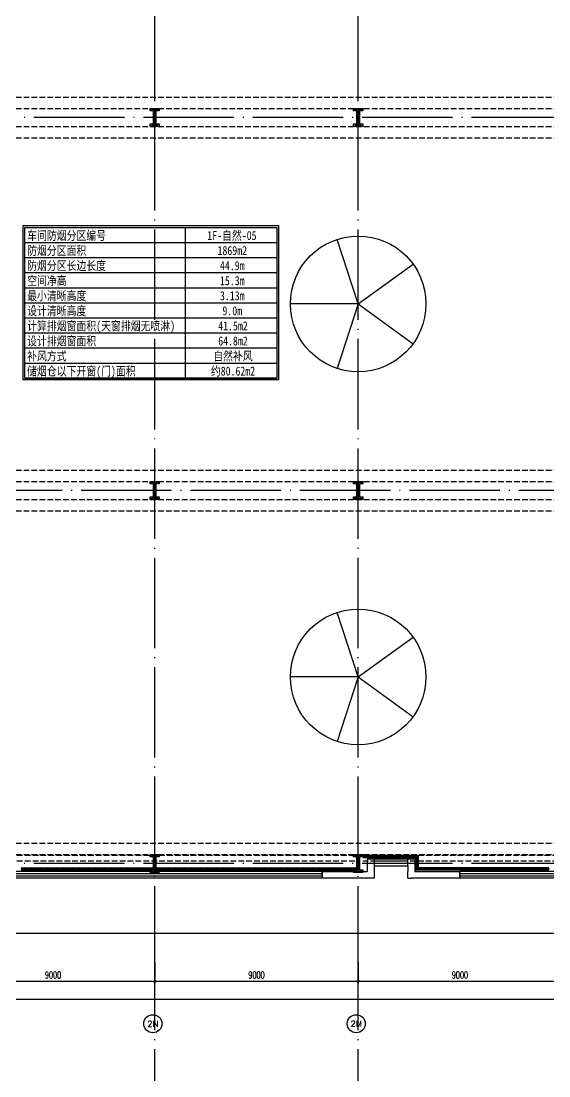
# Model space of a CAD drawing. Extents: x -555607 to 460190, y 498714 to 1664455.
# Drawn here: x -242769 to -219416, y 630673 to 677329 of the extents above; entities that cross this region are included whole.
import ezdxf
from ezdxf.enums import TextEntityAlignment as Align

# ---------------------------------------------------------------- set-up
doc = ezdxf.new("R2010")
doc.units = 0
doc.header["$LTSCALE"] = 1000
doc.header["$MEASUREMENT"] = 0
doc.linetypes.add('DASH', pattern=[0.35, 0.25, -0.1])
doc.linetypes.add('DOTE', pattern=[2.42, 2, -0.2, 0.02, -0.2])
doc.layers.get('Defpoints').update_dxf_attribs({"color": 210})
for name, color, linetype in [('A-AXIS-D', 1, 'Continuous'), ('A-AXIS-DOTE', 14, 'DOTE'), ('A-HATCH-2', 251, 'Continuous'), ('A-HRAIL', 250, 'Continuous'), ('A-LIN-V', 9, 'Continuous'), ('A-SFCE', 30, 'Continuous'), ('A-WINDOW', 8, 'Continuous'), ('AS-COLN', 6, 'Continuous'), ('AS-WALL', 40, 'Continuous'), ('TH_DIM', 3, 'Continuous'), ('建-窗', 8, 'Continuous'), ('暖通', 7, 'Continuous')]:
    doc.layers.add(name, color=color, linetype=linetype)
doc.styles.add('-黑体', font='simhei.ttf', dxfattribs={"width": 0.8})
doc.styles.add('_TCH_AXIS', font='COMPLEX', dxfattribs={"bigfont": 'GBCBIG'})
doc.styles.add('_TCH_DIM_T3', font='SIMPLEX', dxfattribs={"width": 0.705882, "bigfont": 'GBCBIG'})
doc.styles.add('图框宋体', font='', dxfattribs={"width": 0.75})
doc.styles.get('图框宋体').set_extended_font_data('SimSun')
doc.dimstyles.new('_TCH_ARCH&&100', dxfattribs={"dimtxt": 297.5, "dimasz": 100, "dimexe": 100, "dimexo": 100, "dimgap": 126.25, "dimtad": 1, "dimdec": 0, "dimzin": 0, "dimdsep": 46, "dimtxsty": '_TCH_DIM_T3', "dimblk": 'ARCHTICK', "dimcen": 0.09, "dimclrt": 7, "dimazin": 2, "dimtfac": 1, "dimtdec": 0, "dimtix": 1, "dimtmove": 2, "dimatfit": 3, "dimfxl": 100, "dimtolj": 1, "dimtzin": 0, "dimarcsym": 0})
doc.dimstyles.new('_TCH_ARCH&&150', dxfattribs={"dimtxt": 446.25, "dimasz": 150, "dimexe": 375, "dimexo": 450, "dimgap": 150, "dimtad": 1, "dimdec": 0, "dimzin": 0, "dimdsep": 46, "dimtxsty": '_TCH_DIM_T3', "dimblk": 'ARCHTICK', "dimcen": 0.09, "dimclrt": 7, "dimazin": 2, "dimtfac": 1, "dimtdec": 0, "dimtix": 1, "dimtmove": 2, "dimatfit": 3, "dimfxl": 1, "dimtolj": 1, "dimtzin": 0, "dimarcsym": 0})

# ---------------------------------------------------------------- blocks, each defined once
blk = doc.blocks.new('WINDOW2DLIB$DYNSTYLE$00000005')
at = {"color": 0}
for points in [[(-0.5, 0.5), (-0.5, -0.5)], [(-0.5, 0.5), (0.5, 0.5)], [(0.5, -0.5), (0.5, 0.5)], [(0.5, 0.1667), (-0.5, 0.1667)], [(0.5, -0.1667), (-0.5, -0.1667)], [(-0.5, -0.5), (0.5, -0.5)]]:
    blk.add_lwpolyline(points, dxfattribs=at)
blk = doc.blocks.new('42343243')
at = {"layer": 'AS-WALL'}
for p, q in [((-227154, 1223170), (-229454, 1223170)), ((-229454, 1223170), (-229454, 1222870)), ((-229454, 1222870), (-227454, 1222870)), ((-227454, 1222320), (-227454, 1222870)), ((-227154, 1222620), (-227154, 1223170)), ((-225654, 1223170), (-225504, 1223170)), ((-225654, 1223170), (-225654, 1222870)), ((-225654, 1222870), (-225654, 1222870)), ((-225654, 1222620), (-225654, 1222870)), ((-223354, 1223170), (-225504, 1223170)), ((-225354, 1222320), (-225354, 1222870)), ((-225354, 1222870), (-223354, 1222870)), ((-223354, 1222870), (-223354, 1223170)), ((-227154, 1222320), (-227154, 1222620)), ((-225654, 1222620), (-225654, 1222320)), ((-227454, 1222320), (-227154, 1222320)), ((-225654, 1222320), (-225354, 1222320))]:
    blk.add_line(p, q, dxfattribs=at)
at = {"layer": '建-窗', "zscale": 300}
for p, xscale, yscale, rotation in [((-239904, 1223020), -20900, -300, 359.9999999994902), ((-217004, 1223020), -12700, -300, 359.999999999664), ((-226404, 1222470), -1500, 300, 179.9999999999555)]:
    blk.add_blockref('WINDOW2DLIB$DYNSTYLE$00000005', p, dxfattribs=dict(at, xscale=xscale, yscale=yscale, rotation=rotation))
blk = doc.blocks.new('w4324324')
at = {"layer": 'A-HATCH-2', "color": 250}
for q in [(-1694760, 686605), (-1697614, 684532), (-1691907, 684532), (-1696524, 681178), (-1692997, 681178)]:
    blk.add_line((-1694760, 683605), q, dxfattribs=at)
blk.add_circle((-1694760, 683605), 3000, dxfattribs=at)
blk = doc.blocks.new('ner546')
at = {"layer": 'A-LIN-V'}
for p in [(565280, 25256), (581780, 25256)]:
    blk.add_blockref('w4324324', p, dxfattribs=at)
blk = doc.blocks.new('nt66')
at = {"layer": 'A-HATCH-2'}
blk.add_lwpolyline([(-195840, 766870), (-195440, 766870), (-195440, 766758), (-195586, 766758), (-195586, 766182), (-195440, 766182), (-195440, 766070), (-195840, 766070), (-195840, 766182), (-195694, 766182), (-195694, 766758), (-195840, 766758)], close=True, dxfattribs=at)
at = {"layer": 'AS-COLN'}
blk.add_lwpolyline([(-195790, 766820), (-195490, 766820), (-195490, 766808), (-195636, 766808), (-195636, 766132), (-195490, 766132), (-195490, 766120), (-195790, 766120), (-195790, 766132), (-195644, 766132), (-195644, 766808), (-195790, 766808)], close=True, dxfattribs=at)
blk = doc.blocks.new('_ArchTick')
at = {"color": 0, "linetype": 'ByBlock', "const_width": 0.4}
blk.add_lwpolyline([(-0.5, -0.5), (0.5, 0.5)], dxfattribs=at)
blk = doc.blocks.new('*D153')
at = {"layer": 'A-AXIS-D', "color": 0, "lineweight": -2, "transparency": 16777216}
for p, q in [((-286054, 635620), (-286054, 633960)), ((-128054, 635620), (-128054, 633960)), ((-286054, 634060), (-128054, 634060))]:
    blk.add_line(p, q, dxfattribs=at)
at = {"layer": 'Defpoints', "color": 0, "transparency": 16777216}
for p in [(-286054, 635720), (-128054, 635720), (-128054, 634060)]:
    blk.add_point(p, dxfattribs=at)
at = {"layer": 'A-AXIS-D', "color": 0, "lineweight": -2, "transparency": 16777216, "xscale": 100, "yscale": 100, "zscale": 100, "rotation": 180}
blk.add_blockref('_ArchTick', (-286054, 634060), dxfattribs=at)
at = {"layer": 'A-AXIS-D', "color": 0, "lineweight": -2, "transparency": 16777216, "xscale": 100, "yscale": 100, "zscale": 100}
blk.add_blockref('_ArchTick', (-128054, 634060), dxfattribs=at)
at = {"layer": 'A-AXIS-D', "color": 7, "transparency": 16777216, "insert": (-207054, 634335), "char_height": 297.5, "attachment_point": 5, "style": '_TCH_DIM_T3'}
blk.add_mtext('\\A1;158000', dxfattribs=at)
blk = doc.blocks.new('*D234')
at = {"layer": 'A-AXIS-D', "color": 0, "lineweight": -2, "transparency": 16777216}
for p, q in [((-245854, 635720), (-245854, 634760)), ((-236854, 635720), (-236854, 634760)), ((-245854, 634860), (-236854, 634860))]:
    blk.add_line(p, q, dxfattribs=at)
at = {"layer": 'Defpoints', "color": 0, "transparency": 16777216}
for p in [(-245854, 635820), (-236854, 635820), (-236854, 634860)]:
    blk.add_point(p, dxfattribs=at)
at = {"layer": 'A-AXIS-D', "color": 0, "lineweight": -2, "transparency": 16777216, "xscale": 100, "yscale": 100, "zscale": 100, "rotation": 180}
blk.add_blockref('_ArchTick', (-245854, 634860), dxfattribs=at)
at = {"layer": 'A-AXIS-D', "color": 0, "lineweight": -2, "transparency": 16777216, "xscale": 100, "yscale": 100, "zscale": 100}
blk.add_blockref('_ArchTick', (-236854, 634860), dxfattribs=at)
at = {"layer": 'A-AXIS-D', "color": 7, "transparency": 16777216, "insert": (-241354, 635135), "char_height": 297.5, "attachment_point": 5, "style": '_TCH_DIM_T3'}
blk.add_mtext('\\A1;9000', dxfattribs=at)
blk = doc.blocks.new('*D235')
at = {"layer": 'A-AXIS-D', "color": 0, "lineweight": -2, "transparency": 16777216}
for p, q in [((-236854, 635720), (-236854, 634760)), ((-227854, 635720), (-227854, 634760)), ((-236854, 634860), (-227854, 634860))]:
    blk.add_line(p, q, dxfattribs=at)
at = {"layer": 'Defpoints', "color": 0, "transparency": 16777216}
for p in [(-236854, 635820), (-227854, 635820), (-227854, 634860)]:
    blk.add_point(p, dxfattribs=at)
at = {"layer": 'A-AXIS-D', "color": 0, "lineweight": -2, "transparency": 16777216, "xscale": 100, "yscale": 100, "zscale": 100, "rotation": 180}
blk.add_blockref('_ArchTick', (-236854, 634860), dxfattribs=at)
at = {"layer": 'A-AXIS-D', "color": 0, "lineweight": -2, "transparency": 16777216, "xscale": 100, "yscale": 100, "zscale": 100}
blk.add_blockref('_ArchTick', (-227854, 634860), dxfattribs=at)
at = {"layer": 'A-AXIS-D', "color": 7, "transparency": 16777216, "insert": (-232354, 635135), "char_height": 297.5, "attachment_point": 5, "style": '_TCH_DIM_T3'}
blk.add_mtext('\\A1;9000', dxfattribs=at)
blk = doc.blocks.new('*D236')
at = {"layer": 'A-AXIS-D', "color": 0, "lineweight": -2, "transparency": 16777216}
for p, q in [((-227854, 635720), (-227854, 634760)), ((-218854, 635720), (-218854, 634760)), ((-227854, 634860), (-218854, 634860))]:
    blk.add_line(p, q, dxfattribs=at)
at = {"layer": 'Defpoints', "color": 0, "transparency": 16777216}
for p in [(-227854, 635820), (-218854, 635820), (-218854, 634860)]:
    blk.add_point(p, dxfattribs=at)
at = {"layer": 'A-AXIS-D', "color": 0, "lineweight": -2, "transparency": 16777216, "xscale": 100, "yscale": 100, "zscale": 100, "rotation": 180}
blk.add_blockref('_ArchTick', (-227854, 634860), dxfattribs=at)
at = {"layer": 'A-AXIS-D', "color": 0, "lineweight": -2, "transparency": 16777216, "xscale": 100, "yscale": 100, "zscale": 100}
blk.add_blockref('_ArchTick', (-218854, 634860), dxfattribs=at)
at = {"layer": 'A-AXIS-D', "color": 7, "transparency": 16777216, "insert": (-223354, 635135), "char_height": 297.5, "attachment_point": 5, "style": '_TCH_DIM_T3'}
blk.add_mtext('\\A1;9000', dxfattribs=at)
blk = doc.blocks.new('99平面图例外参$0$$LinePat$圆环')
for points in [[(0, 150), (300, 150)], [(0, 0), (300, 0)], [(0, -150), (300, -150)]]:
    blk.add_lwpolyline(points)
at = {"color": 0}
blk.add_circle((150, 0), 150, dxfattribs=at)
blk = doc.blocks.new('*D616')
at = {"layer": 'Defpoints', "color": 0, "transparency": 16777216}
for p in [(-263854, 638462), (-128854, 638462), (-128854, 636993)]:
    blk.add_point(p, dxfattribs=at)
at = {"layer": 'TH_DIM', "color": 0, "lineweight": -2, "transparency": 16777216}
for p, q in [((-263854, 638012), (-263854, 636618)), ((-128854, 638012), (-128854, 636618)), ((-263854, 636993), (-128854, 636993))]:
    blk.add_line(p, q, dxfattribs=at)
at = {"layer": 'TH_DIM', "color": 0, "lineweight": -2, "transparency": 16777216, "xscale": 150, "yscale": 150, "zscale": 150, "rotation": 180}
blk.add_blockref('_ArchTick', (-263854, 636993), dxfattribs=at)
at = {"layer": 'TH_DIM', "color": 0, "lineweight": -2, "transparency": 16777216, "xscale": 150, "yscale": 150, "zscale": 150}
blk.add_blockref('_ArchTick', (-128854, 636993), dxfattribs=at)
at = {"layer": 'TH_DIM', "color": 7, "transparency": 16777216, "insert": (-196354, 637441), "char_height": 446.25, "attachment_point": 5, "style": '图框宋体'}
blk.add_mtext('\\A1;本侧2R轴至2A轴储烟仓以下开窗(门)面积共计:37.31平方', dxfattribs=at)

msp = doc.modelspace()

# ---------------------------------------------------------------- linework, layer by layer
at = {"layer": 'A-AXIS-D'}
for centre in [(-236939.1, 632981.1), (-227939.1, 632981.1)]:
    msp.add_circle(centre, 400, dxfattribs=at)
at = {"layer": 'A-AXIS-DOTE', "color": 250, "ltscale": 2}
for p, q in [((-236854.2, 635071.1), (-236854.2, 728870)), ((-227854.2, 635071.1), (-227854.2, 728870)), ((-122040, 673070), (-296250, 673070)), ((-119950, 656570), (-296250, 656570)), ((-122040, 640070), (-296250, 640070)), ((-236854.2, 540740), (-236854.2, 637259.3)), ((-227854.2, 540740), (-227854.2, 637259.3))]:
    msp.add_line(p, q, dxfattribs=at)
at = {"layer": 'A-HATCH-2', "color": 250, "linetype": 'DASH'}
for p, q in [((-263654.2, 673970), (-128354.2, 673970)), ((-263654.2, 673470), (-128354.2, 673470)), ((-263654.2, 672670), (-128354.2, 672670)), ((-263654.2, 672170), (-128354.2, 672170)), ((-263654.2, 657470), (-128354.2, 657470)), ((-263654.2, 656970), (-128354.2, 656970)), ((-263654.2, 656170), (-128354.2, 656170)), ((-263654.2, 655670), (-128354.2, 655670)), ((-263654.2, 640970), (-128354.2, 640970)), ((-263654.2, 640470), (-128354.2, 640470))]:
    msp.add_line(p, q, dxfattribs=at)
at = {"layer": 'A-SFCE', "color": 250, "linetype": 'DASH'}
for p, q in [((-228004.2, 640420), (-245704.2, 640420)), ((-228004.2, 640170), (-245704.2, 640170)), ((-219004.2, 640420), (-227704.2, 640420)), ((-219004.2, 640170), (-227704.2, 640170))]:
    msp.add_line(p, q, dxfattribs=at)
at = {"layer": '暖通'}
for p, q in [((-235505.2, 668204.3), (-235505.2, 661539.1)), ((-242598.6, 667537.7), (-231456.5, 667537.7)), ((-242598.6, 666871.2), (-231456.5, 666871.2)), ((-242598.6, 666204.7), (-231456.5, 666204.7)), ((-242598.6, 665538.2), (-231456.5, 665538.2)), ((-242598.6, 664871.7), (-231456.5, 664871.7)), ((-242598.6, 664205.1), (-231456.5, 664205.1)), ((-242598.6, 663538.6), (-231456.5, 663538.6)), ((-242598.6, 662872.1), (-231456.5, 662872.1)), ((-242598.6, 662205.6), (-231456.5, 662205.6)), ((-242598.6, 661539.1), (-231456.5, 661539.1)), ((-242598.6, 661539.1), (-231456.5, 661539.1))]:
    msp.add_line(p, q, dxfattribs=at)
for points in [[(-242678.6, 668284.3), (-231376.5, 668284.3), (-231376.5, 661459.1), (-242678.6, 661459.1)], [(-242598.6, 668204.3), (-231456.5, 668204.3), (-231456.5, 661539.1), (-242598.6, 661539.1)]]:
    msp.add_lwpolyline(points, close=True, dxfattribs=at)

# ---------------------------------------------------------------- block references
at = {"color": 250}
for p in [(-41214.2, -93400), (-32214.2, -93400), (-41214.2, -109900), (-32214.2, -109900), (-41214.2, -126400), (-32214.2, -126400)]:
    msp.add_blockref('nt66', p, dxfattribs=at)
at = {"layer": 'A-HRAIL', "color": 250, "yscale": 0.3333333333111111, "zscale": 0.3333333333111111}
for p, xscale, rotation in [((-227552.1, 640370), 0.3402776645396762, 180), ((-227450, 640370), 0.3402776645396762, 180), ((-227347.9, 640370), 0.3402776645396762, 180), ((-227245.9, 640370), 0.3402776645396762, 180), ((-227143.8, 640370), 0.3402776645396762, 180), ((-227041.7, 640370), 0.3402776645396762, 180), ((-226939.6, 640370), 0.3402776645396762, 180), ((-226837.5, 640370), 0.3402776645396762, 180), ((-226735.4, 640370), 0.3402776645396762, 180), ((-226633.4, 640370), 0.3402776645396762, 180), ((-226531.3, 640370), 0.3402776645396762, 180), ((-226429.2, 640370), 0.3402776645396762, 180), ((-226327.1, 640370), 0.3402776645396762, 180), ((-226225, 640370), 0.3402776645396762, 180), ((-226122.9, 640370), 0.3402776645396762, 180), ((-226020.9, 640370), 0.3402776645396762, 180), ((-225918.8, 640370), 0.3402776645396762, 180), ((-225816.7, 640370), 0.3402776645396762, 180), ((-225714.6, 640370), 0.3402776645396762, 180), ((-225612.5, 640370), 0.3402776645396762, 180), ((-225510.4, 640370), 0.3402776645396762, 180), ((-225408.4, 640370), 0.3402776645396762, 180), ((-225306.3, 640370), 0.3402776645396762, 180), ((-225204.2, 640370), 0.3402776645396762, 180), ((-225254.2, 640420), 0.3611111226889233, 270), ((-225254.2, 640311.7), 0.3611111226889233, 270), ((-225254.2, 640203.3), 0.3611111226889233, 270), ((-242768.8, 639826), -0.3368181817957273, 180), ((-242667.8, 639826), -0.3368181817957273, 180), ((-242566.7, 639826), -0.3368181817957273, 180), ((-242465.7, 639826), -0.3368181817957273, 180), ((-242364.6, 639826), -0.3368181817957273, 180), ((-242263.6, 639826), -0.3368181817957273, 180), ((-242162.5, 639826), -0.3368181817957273, 180), ((-242061.5, 639826), -0.3368181817957273, 180), ((-241960.5, 639826), -0.3368181817957273, 180), ((-241859.4, 639826), -0.3368181817957273, 180), ((-241758.4, 639826), -0.3368181817957273, 180), ((-241657.3, 639826), -0.3368181817957273, 180), ((-241556.3, 639826), -0.3368181817957273, 180), ((-241455.2, 639826), -0.3368181817957273, 180), ((-241354.2, 639826), -0.3368181817957273, 180), ((-241253.1, 639826), -0.3368181817957273, 180), ((-241152.1, 639826), -0.3368181817957273, 180), ((-241051, 639826), -0.3368181817957273, 180), ((-240950, 639826), -0.3368181817957273, 180), ((-240849, 639826), -0.3368181817957273, 180), ((-240747.9, 639826), -0.3368181817957273, 180), ((-240646.9, 639826), -0.3368181817957273, 180), ((-240545.8, 639826), -0.3368181817957273, 180), ((-240444.8, 639826), -0.3368181817957273, 180), ((-240343.7, 639826), -0.3368181817957273, 180), ((-240242.7, 639826), -0.3368181817957273, 180), ((-240141.6, 639826), -0.3368181817957273, 180), ((-240040.6, 639826), -0.3368181817957273, 180), ((-239939.5, 639826), -0.3368181817957273, 180), ((-239838.5, 639826), -0.3368181817957273, 180), ((-239737.5, 639826), -0.3368181817957273, 180), ((-239636.4, 639826), -0.3368181817957273, 180), ((-239535.4, 639826), -0.3368181817957273, 180), ((-239434.3, 639826), -0.3368181817957273, 180), ((-239333.3, 639826), -0.3368181817957273, 180), ((-239232.2, 639826), -0.3368181817957273, 180), ((-239131.2, 639826), -0.3368181817957273, 180), ((-239030.1, 639826), -0.3368181817957273, 180), ((-238929.1, 639826), -0.3368181817957273, 180), ((-238828, 639826), -0.3368181817957273, 180), ((-238727, 639826), -0.3368181817957273, 180), ((-238626, 639826), -0.3368181817957273, 180), ((-238524.9, 639826), -0.3368181817957273, 180), ((-238423.9, 639826), -0.3368181817957273, 180), ((-238322.8, 639826), -0.3368181817957273, 180), ((-238221.8, 639826), -0.3368181817957273, 180), ((-238120.7, 639826), -0.3368181817957273, 180), ((-238019.7, 639826), -0.3368181817957273, 180), ((-237918.6, 639826), -0.3368181817957273, 180), ((-237817.6, 639826), -0.3368181817957273, 180), ((-237716.5, 639826), -0.3368181817957273, 180), ((-237615.5, 639826), -0.3368181817957273, 180), ((-237514.5, 639826), -0.3368181817957273, 180), ((-237413.4, 639826), -0.3368181817957273, 180), ((-237312.4, 639826), -0.3368181817957273, 180), ((-237211.3, 639826), -0.3368181817957273, 180), ((-237110.3, 639826), -0.3368181817957273, 180), ((-237009.2, 639826), -0.3368181817957273, 180), ((-236800.2, 639826), -0.3368181817957239, 180), ((-236699.1, 639826), -0.3368181817957239, 180), ((-236598.1, 639826), -0.3368181817957239, 180), ((-236497, 639826), -0.3368181817957239, 180), ((-236396, 639826), -0.3368181817957239, 180), ((-236295, 639826), -0.3368181817957239, 180), ((-236193.9, 639826), -0.3368181817957239, 180), ((-236092.9, 639826), -0.3368181817957239, 180), ((-235991.8, 639826), -0.3368181817957239, 180), ((-235890.8, 639826), -0.3368181817957239, 180), ((-235789.7, 639826), -0.3368181817957239, 180), ((-235688.7, 639826), -0.3368181817957239, 180), ((-235587.6, 639826), -0.3368181817957239, 180), ((-235486.6, 639826), -0.3368181817957239, 180), ((-235385.5, 639826), -0.3368181817957239, 180), ((-235284.5, 639826), -0.3368181817957239, 180), ((-235183.5, 639826), -0.3368181817957239, 180), ((-235082.4, 639826), -0.3368181817957239, 180), ((-234981.4, 639826), -0.3368181817957239, 180), ((-234880.3, 639826), -0.3368181817957239, 180), ((-234779.3, 639826), -0.3368181817957239, 180), ((-234678.2, 639826), -0.3368181817957239, 180), ((-234577.2, 639826), -0.3368181817957239, 180), ((-234476.1, 639826), -0.3368181817957239, 180), ((-234375.1, 639826), -0.3368181817957239, 180), ((-234274, 639826), -0.3368181817957239, 180), ((-234173, 639826), -0.3368181817957239, 180), ((-234072, 639826), -0.3368181817957239, 180), ((-233970.9, 639826), -0.3368181817957239, 180), ((-233869.9, 639826), -0.3368181817957239, 180), ((-233768.8, 639826), -0.3368181817957239, 180), ((-233667.8, 639826), -0.3368181817957239, 180), ((-233566.7, 639826), -0.3368181817957239, 180), ((-233465.7, 639826), -0.3368181817957239, 180), ((-233364.6, 639826), -0.3368181817957239, 180), ((-233263.6, 639826), -0.3368181817957239, 180), ((-233162.5, 639826), -0.3368181817957239, 180), ((-233061.5, 639826), -0.3368181817957239, 180), ((-232960.5, 639826), -0.3368181817957239, 180), ((-232859.4, 639826), -0.3368181817957239, 180), ((-232758.4, 639826), -0.3368181817957239, 180), ((-232657.3, 639826), -0.3368181817957239, 180), ((-232556.3, 639826), -0.3368181817957239, 180), ((-232455.2, 639826), -0.3368181817957239, 180), ((-232354.2, 639826), -0.3368181817957239, 180), ((-232253.1, 639826), -0.3368181817957239, 180), ((-232152.1, 639826), -0.3368181817957239, 180), ((-232051, 639826), -0.3368181817957239, 180), ((-231950, 639826), -0.3368181817957239, 180), ((-231849, 639826), -0.3368181817957239, 180), ((-231747.9, 639826), -0.3368181817957239, 180), ((-231646.9, 639826), -0.3368181817957239, 180), ((-231545.8, 639826), -0.3368181817957239, 180), ((-231444.8, 639826), -0.3368181817957239, 180), ((-231343.7, 639826), -0.3368181817957239, 180), ((-231242.7, 639826), -0.3368181817957239, 180), ((-231141.6, 639826), -0.3368181817957239, 180), ((-231040.6, 639826), -0.3368181817957239, 180), ((-230939.5, 639826), -0.3368181817957239, 180), ((-230838.5, 639826), -0.3368181817957239, 180), ((-230737.5, 639826), -0.3368181817957239, 180), ((-230636.4, 639826), -0.3368181817957239, 180), ((-230535.4, 639826), -0.3368181817957239, 180), ((-230434.3, 639826), -0.3368181817957239, 180), ((-230333.3, 639826), -0.3368181817957239, 180), ((-230232.2, 639826), -0.3368181817957239, 180), ((-230131.2, 639826), -0.3368181817957239, 180), ((-230030.1, 639826), -0.3368181817957239, 180), ((-229929.1, 639826), -0.3368181817957239, 180), ((-229828, 639826), -0.3368181817957239, 180), ((-229727, 639826), -0.3368181817957239, 180), ((-229626, 639826), -0.3368181817957239, 180), ((-229524.9, 639826), -0.3368181817957239, 180), ((-229423.9, 639826), -0.3368181817957239, 180), ((-229322.8, 639826), -0.3368181817957239, 180), ((-229221.8, 639826), -0.3368181817957239, 180), ((-229120.7, 639826), -0.3368181817957239, 180), ((-229019.7, 639826), -0.3368181817957239, 180), ((-228918.6, 639826), -0.3368181817957239, 180), ((-228817.6, 639826), -0.3368181817957239, 180), ((-228716.5, 639826), -0.3368181817957239, 180), ((-228615.5, 639826), -0.3368181817957239, 180), ((-228514.5, 639826), -0.3368181817957239, 180), ((-228413.4, 639826), -0.3368181817957239, 180), ((-228312.4, 639826), -0.3368181817957239, 180), ((-228211.3, 639826), -0.3368181817957239, 180), ((-228110.3, 639826), -0.3368181817957239, 180), ((-228009.2, 639826), -0.3368181817957239, 180), ((-225254.2, 640095), 0.3611111226889233, 270), ((-225254.2, 639986.7), 0.3611111226889233, 270), ((-225254.2, 639878.3), 0.3611111226889233, 270), ((-225202.7, 639826), 0.3384127415242964, 180.0000000002033), ((-225101.1, 639826), 0.3384127415242964, 180.0000000002033), ((-224999.6, 639826), 0.3384127415242964, 180.0000000002033), ((-224898.1, 639826), 0.3384127415242964, 180.0000000002033), ((-224796.6, 639826), 0.3384127415242964, 180.0000000002033), ((-224695, 639826), 0.3384127415242964, 180.0000000002033), ((-224593.5, 639826), 0.3384127415242964, 180.0000000002033), ((-224492, 639826), 0.3384127415242964, 180.0000000002033), ((-224390.5, 639826), 0.3384127415242964, 180.0000000002033), ((-224288.9, 639826), 0.3384127415242964, 180.0000000002033), ((-224187.4, 639826), 0.3384127415242964, 180.0000000002033), ((-224085.9, 639826), 0.3384127415242964, 180.0000000002033), ((-223984.4, 639826), 0.3384127415242964, 180.0000000002033), ((-223882.9, 639826), 0.3384127415242964, 180.0000000002033), ((-223781.3, 639826), 0.3384127415242964, 180.0000000002033), ((-223679.8, 639826), 0.3384127415242964, 180.0000000002033), ((-223578.3, 639826), 0.3384127415242964, 180.0000000002033), ((-223476.8, 639826), 0.3384127415242964, 180.0000000002033), ((-223375.2, 639826), 0.3384127415242964, 180.0000000002033), ((-223273.7, 639826), 0.3384127415242964, 180.0000000002033), ((-223172.2, 639826), 0.3384127415242964, 180.0000000002033), ((-223070.7, 639826), 0.3384127415242964, 180.0000000002033), ((-222969.1, 639826), 0.3384127415242964, 180.0000000002033), ((-222867.6, 639826), 0.3384127415242964, 180.0000000002033), ((-222766.1, 639826), 0.3384127415242964, 180.0000000002033), ((-222664.6, 639826), 0.3384127415242964, 180.0000000002033), ((-222563, 639826), 0.3384127415242964, 180.0000000002033), ((-222461.5, 639826), 0.3384127415242964, 180.0000000002033), ((-222360, 639826), 0.3384127415242964, 180.0000000002033), ((-222258.5, 639826), 0.3384127415242964, 180.0000000002033), ((-222156.9, 639826), 0.3384127415242964, 180.0000000002033), ((-222055.4, 639826), 0.3384127415242964, 180.0000000002033), ((-221953.9, 639826), 0.3384127415242964, 180.0000000002033), ((-221852.4, 639826), 0.3384127415242964, 180.0000000002033), ((-221750.9, 639826), 0.3384127415242964, 180.0000000002033), ((-221649.3, 639826), 0.3384127415242964, 180.0000000002033), ((-221547.8, 639826), 0.3384127415242964, 180.0000000002033), ((-221446.3, 639826), 0.3384127415242964, 180.0000000002033), ((-221344.8, 639826), 0.3384127415242964, 180.0000000002033), ((-221243.2, 639826), 0.3384127415242964, 180.0000000002033), ((-221141.7, 639826), 0.3384127415242964, 180.0000000002033), ((-221040.2, 639826), 0.3384127415242964, 180.0000000002033), ((-220938.7, 639826), 0.3384127415242964, 180.0000000002033), ((-220837.1, 639826), 0.3384127415242964, 180.0000000002033), ((-220735.6, 639826), 0.3384127415242964, 180.0000000002033), ((-220634.1, 639826), 0.3384127415242964, 180.0000000002033), ((-220532.6, 639826), 0.3384127415242964, 180.0000000002033), ((-220431, 639826), 0.3384127415242964, 180.0000000002033), ((-220329.5, 639826), 0.3384127415242964, 180.0000000002033), ((-220228, 639826), 0.3384127415242964, 180.0000000002033), ((-220126.5, 639826), 0.3384127415242964, 180.0000000002033), ((-220024.9, 639826), 0.3384127415242964, 180.0000000002033), ((-219923.4, 639826), 0.3384127415242964, 180.0000000002033), ((-219821.9, 639826), 0.3384127415242964, 180.0000000002033), ((-219720.4, 639826), 0.3384127415242964, 180.0000000002033), ((-219618.9, 639826), 0.3384127415242964, 180.0000000002033), ((-219517.3, 639826), 0.3384127415242964, 180.0000000002033), ((-219415.8, 639826), 0.3384127415242964, 180.0000000002033)]:
    msp.add_blockref('99平面图例外参$0$$LinePat$圆环', p, dxfattribs=dict(at, xscale=xscale, rotation=rotation))
at = {"layer": 'A-LIN-V', "color": 250, "rotation": 90.00000000000001}
msp.add_blockref('ner546', (481006.5, 1777800), dxfattribs=at)
at = {"layer": 'A-WINDOW', "xscale": -1, "rotation": 180}
msp.add_blockref('42343243', (0, 1862590), dxfattribs=at)

# ---------------------------------------------------------------- texts
at = {"layer": 'A-AXIS-D', "color": 7, "style": '_TCH_AXIS'}
for s, height, p, p2 in [('2N', 265.5, (-237185.6, 632848.4), (-236692.6, 632848.4)), ('2M', 255.29, (-228188.3, 632853.5), (-227689.9, 632853.5))]:
    msp.add_text(s, height=height, dxfattribs=at).set_placement(p, p2, align=Align.FIT)
at = {"layer": '暖通', "style": '-黑体', "width": 0.8}
for s, p in [('车间防烟分区编号', (-242501.9, 667646.8)), ('防烟分区面积', (-242501.9, 666980.3)), ('防烟分区长边长度', (-242501.9, 666313.8)), ('空间净高', (-242501.9, 665647.3)), ('最小清晰高度', (-242501.9, 664980.8)), ('设计清晰高度', (-242501.9, 664314.2)), ('计算排烟窗面积(天窗排烟无喷淋)', (-242501.9, 663647.7)), ('设计排烟窗面积', (-242501.9, 662981.2)), ('补风方式', (-242501.9, 662314.7)), ('储烟仓以下开窗(门)面积', (-242501.9, 661648.2))]:
    msp.add_text(s, height=400, dxfattribs=at).set_placement(p)
for s, p in [('1F-自然-05', (-233441.7, 667646.8)), ('15.3m', (-233425.1, 665647.3)), ('3.13m', (-233425.1, 664980.8)), ('9.0m', (-233425.1, 664314.2)), ('41.5m2', (-233393.5, 663647.7)), ('自然补风', (-233393.5, 662314.7))]:
    msp.add_text(s, height=400, dxfattribs=at).set_placement(p, align=Align.CENTER)
at = {"layer": '暖通', "color": 6, "style": '-黑体', "width": 0.8}
for s, p in [('1869m2', (-233425.1, 666980.3)), ('44.9m', (-233425.1, 666313.8)), ('64.8m2', (-233393.5, 662981.2)), ('约80.62m2', (-233393.5, 661648.2))]:
    msp.add_text(s, height=400, dxfattribs=at).set_placement(p, align=Align.CENTER)

# ---------------------------------------------------------------- dimensions: what is measured, and where the dimension line sits
at = {"layer": 'A-AXIS-D'}
for base, p1, p2, text, picture, middle in [((-128054.2, 634060), (-286054.2, 635720), (-128054.2, 635720), '158000', '*D153', (-207054.2, 634335)), ((-236854.2, 634860), (-245854.2, 635820), (-236854.2, 635820), '9000', '*D234', (-241354.2, 635135)), ((-227854.2, 634860), (-236854.2, 635820), (-227854.2, 635820), '9000', '*D235', (-232354.2, 635135)), ((-218854.2, 634860), (-227854.2, 635820), (-218854.2, 635820), '9000', '*D236', (-223354.2, 635135))]:
    dim = msp.add_linear_dim(base=base, p1=p1, p2=p2, angle=0, text=text, dimstyle='_TCH_ARCH&&100', override={"dimgap": 0}, dxfattribs=at)
    dim.commit()
    dim.dimension.update_dxf_attribs({"geometry": picture, "text_midpoint": middle, "dimtype": 129})
at = {"layer": 'TH_DIM', "color": 7}
dim = msp.add_aligned_dim(p1=(-263854.2, 638461.5), p2=(-128854.2, 638461.5), distance=-1468.3, text='本侧2R轴至2A轴储烟仓以下开窗(门)面积共计:37.31平方', dimstyle='_TCH_ARCH&&150', override={"dimtxsty": '图框宋体'}, dxfattribs=at)
dim.commit()
dim.dimension.update_dxf_attribs({"geometry": '*D616', "text_midpoint": (-196354.2, 637441.2)})

doc.saveas('drawing.dxf')
